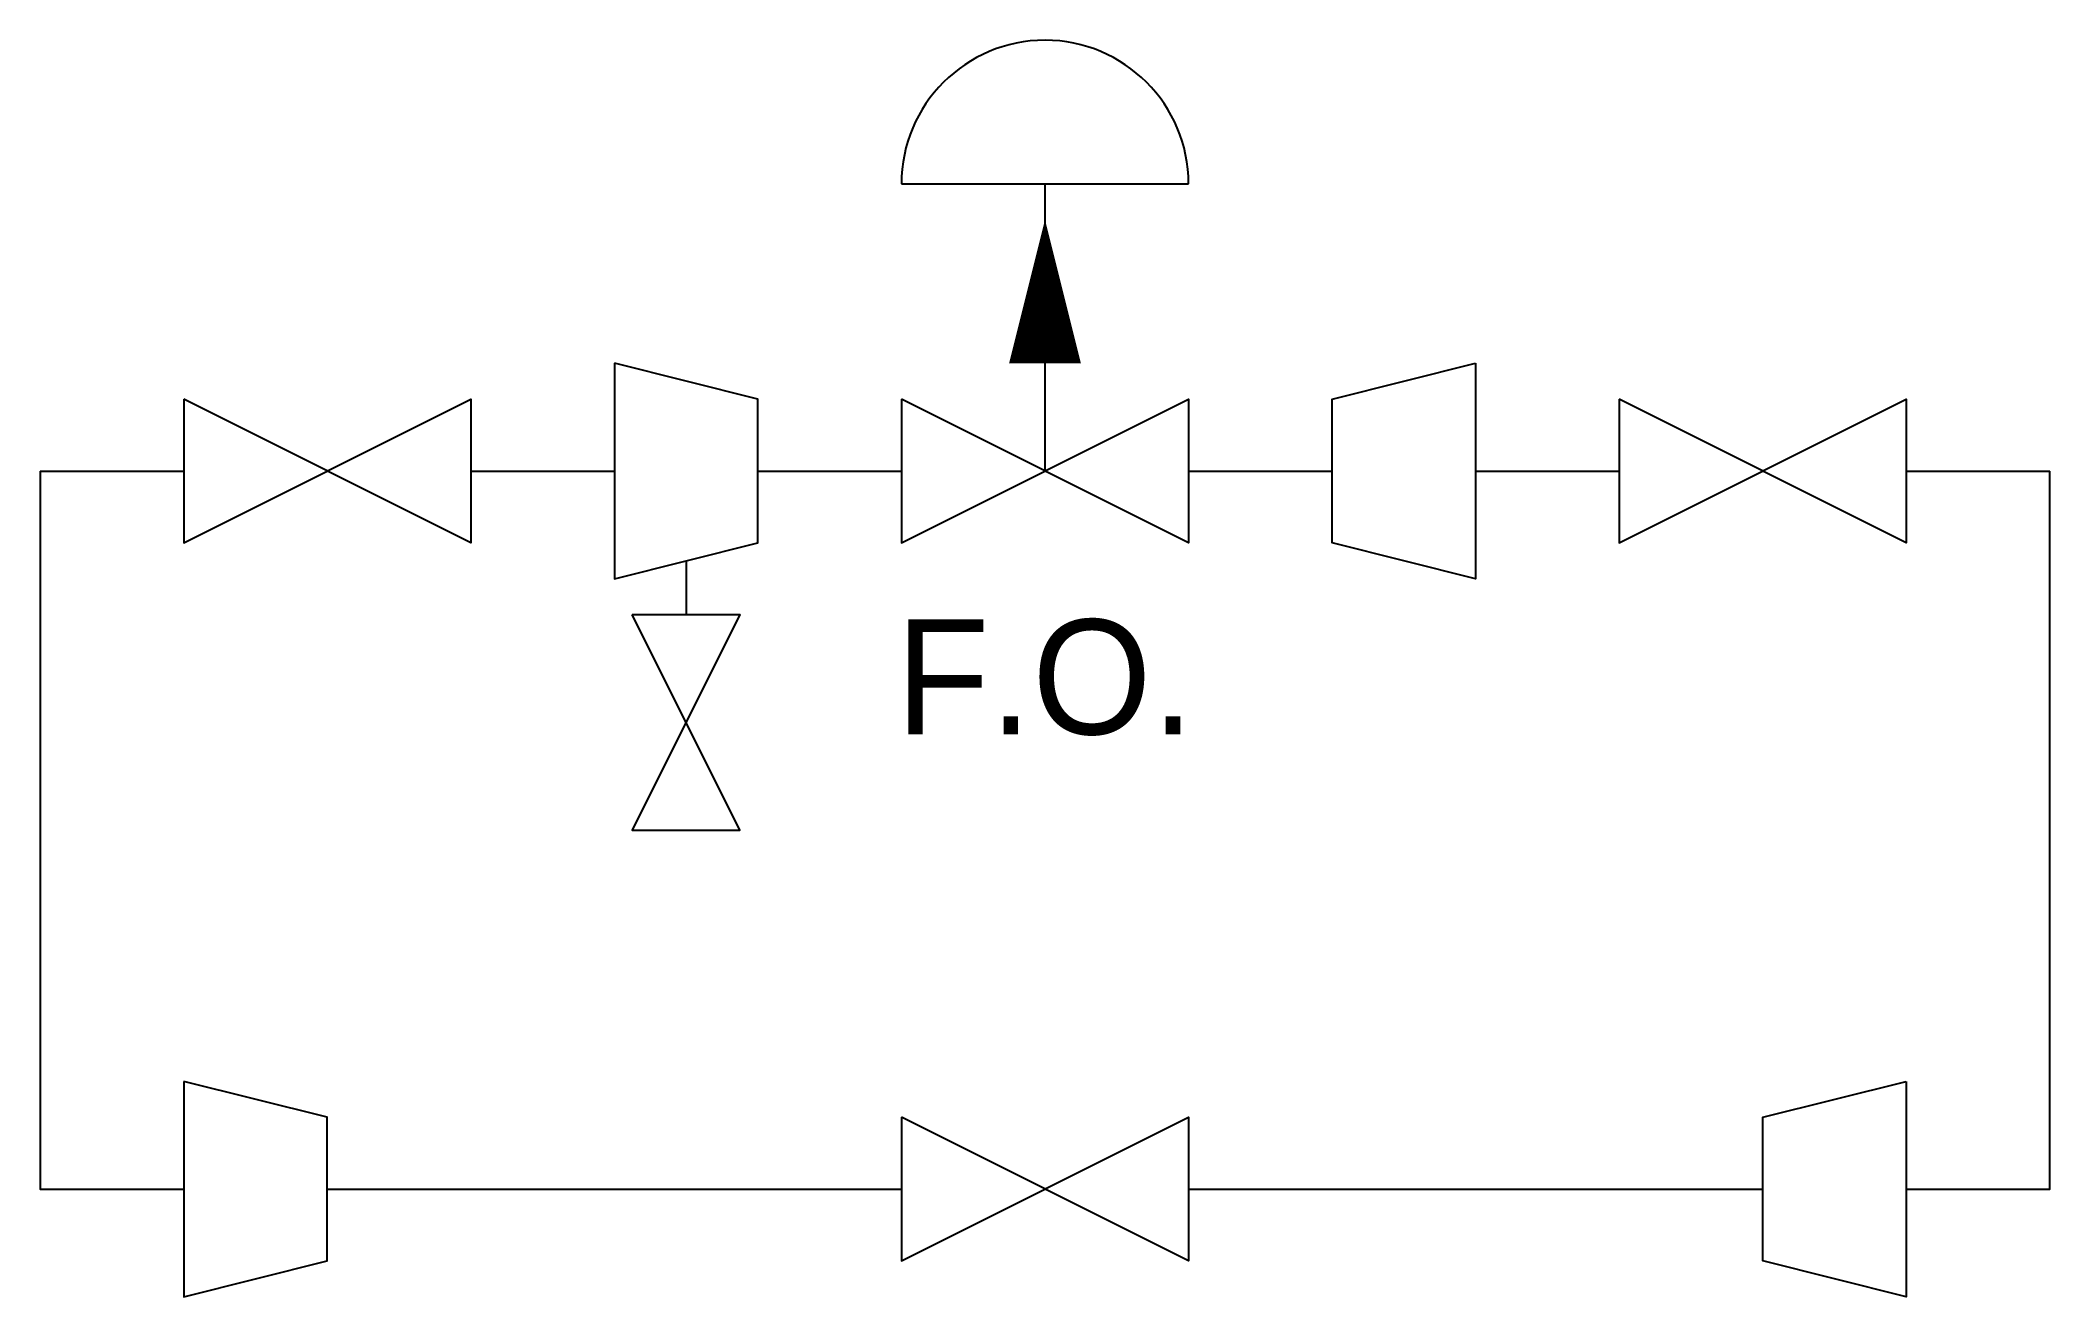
# Model space of a CAD drawing. Extents: x 0 to 1.75, y -0.72 to 0.38.
import ezdxf
from ezdxf.enums import TextEntityAlignment as Align

# ---------------------------------------------------------------- set-up
doc = ezdxf.new("R2010")
doc.units = 0
doc.layers.get('0').update_dxf_attribs({"linetype": 'CONTINUOUS'})
doc.layers.add('4', color=4, linetype='CONTINUOUS')

# ---------------------------------------------------------------- blocks, each defined once
blk = doc.blocks.new('PID269')
at = {"layer": '4', "color": 0}
blk.add_lwpolyline([(0, 0, 0, 0.0625, 0), (0, -0.125, 0.0625, 0.0625, 0)], format="xyseb", dxfattribs=at)

msp = doc.modelspace()

# ---------------------------------------------------------------- linework, layer by layer
at = {"color": 0}
msp.add_line((0.5625, -0.07812), (0.5625, -0.125), dxfattribs=at)
for points in [[(0.75, 0.25), (1, 0.25)], [(0.875, 0), (0.875, 0.25)], [(0, 0), (0.125, 0)], [(0, 0), (0, -0.625), (0.125, -0.625)], [(0.375, 0), (0.5, 0)], [(0.375, 0), (0.375, 0)], [(0.625, 0), (0.75, 0)], [(1, 0), (1.125, 0)], [(1, 0), (1, 0)], [(1.25, 0), (1.375, 0)], [(1.625, 0), (1.75, 0)], [(1.625, -0.625), (1.75, -0.625), (1.75, 0)], [(1.625, 0), (1.625, 0)], [(0.25, -0.625), (0.75, -0.625)], [(1, -0.625), (1.5, -0.625)]]:
    msp.add_lwpolyline(points, dxfattribs=at)
for points in [[(0.5, 0.09375), (0.5, -0.09375), (0.625, -0.0625), (0.625, 0.0625)], [(1.25, 0.09375), (1.25, -0.09375), (1.125, -0.0625), (1.125, 0.0625)], [(0.125, 0.0625), (0.125, -0.0625), (0.375, 0.0625), (0.375, -0.0625)], [(0.75, 0.0625), (0.75, -0.0625), (1, 0.0625), (1, -0.0625)], [(1.375, 0.0625), (1.375, -0.0625), (1.625, 0.0625), (1.625, -0.0625)], [(0.51562, -0.125), (0.60938, -0.125), (0.51562, -0.3125), (0.60938, -0.3125)], [(0.125, -0.53125), (0.125, -0.71875), (0.25, -0.6875), (0.25, -0.5625)], [(1.625, -0.53125), (1.625, -0.71875), (1.5, -0.6875), (1.5, -0.5625)], [(0.75, -0.5625), (0.75, -0.6875), (1, -0.5625), (1, -0.6875)]]:
    msp.add_lwpolyline(points, close=True, dxfattribs=at)
msp.add_arc((0.875, 0.25), 0.125, 0, 180, dxfattribs=at)

# ---------------------------------------------------------------- block references
msp.add_blockref('PID269', (0.875, 0.21875), dxfattribs=at)

# ---------------------------------------------------------------- texts
at = {"layer": '4', "color": 0}
msp.add_text('F.O.', height=0.1, dxfattribs=at).set_placement((0.875, -0.22917), align=Align.CENTER)

doc.saveas('drawing.dxf')
